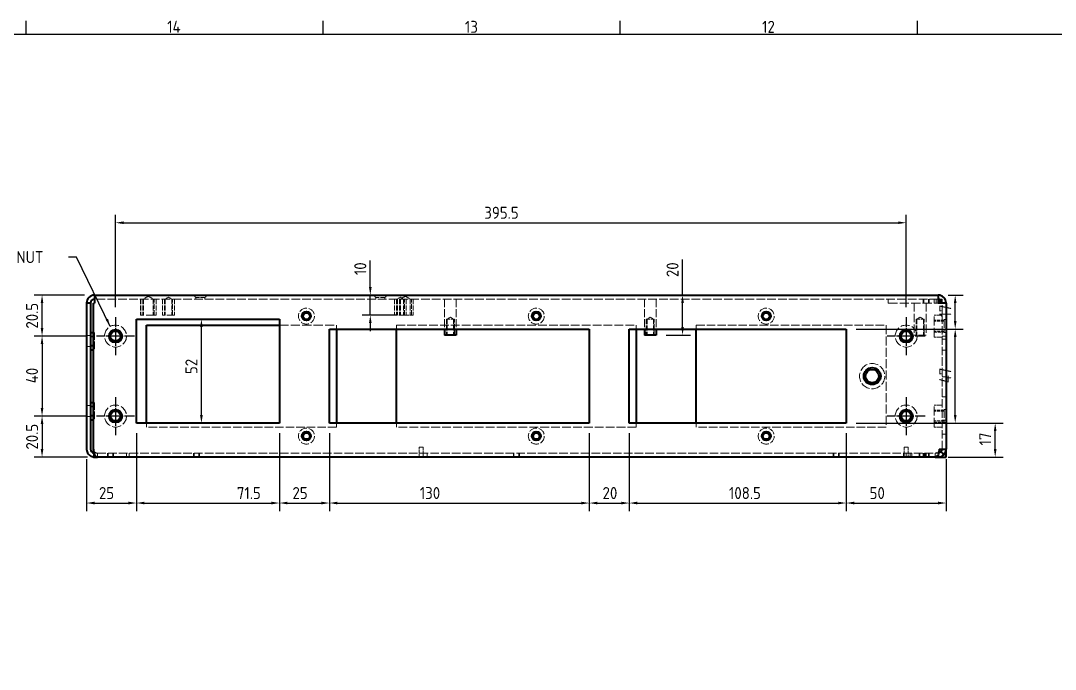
# Model space of a CAD drawing. Header units: millimetres. Extents: x 0 to 2378, y 0 to 1682.
# Drawn here: x 295 to 812, y 1324 to 1649 of the extents above; entities that cross this region are included whole.
import ezdxf

# ---------------------------------------------------------------- set-up
doc = ezdxf.new("R2010")
doc.units = ezdxf.units.MM
doc.header["$LTSCALE"] = 2
doc.linetypes.add('CHAIN', pattern=[0.3543, 0.2362, -0.0295, 0.0591, -0.0295])
doc.linetypes.add('DASHED', pattern=[0.2067, 0.1654, -0.0413])
doc.layers.get('0').update_dxf_attribs({"color": 3, "lineweight": 25})
for name, color, linetype, lineweight in [('가려진 것(ISO)', 2, 'DASHED', 18), ('가시적인 것(ISO)', 3, 'Continuous', 40), ('가시적인 좁은 것(ISO)', 3, 'Continuous', 35), ('경계(ISO)', 7, 'Continuous', 25), ('기호(ISO)', 5, 'Continuous', 25), ('중심 표식(ISO)', 1, 'Continuous', 25), ('치수(ISO)', 2, 'Continuous', 25)]:
    doc.layers.add(name, color=color, linetype=linetype, lineweight=lineweight)
doc.styles.add('문자 텍스트_M2B', font='isocp.shx')
doc.styles.add('치수 텍스트_PSTEK_POSCO', font='isocp.shx')
doc.dimstyles.new('치수_PSTEK_POSCO', dxfattribs={"dimscale": 2, "dimtxt": 3, "dimasz": 2, "dimexe": 2, "dimexo": 2.5, "dimgap": 1, "dimtad": 1, "dimrnd": 1e-08, "dimdsep": 46, "dimtxsty": '치수 텍스트_PSTEK_POSCO', "dimcen": 0.09, "dimdle": 10, "dimclrd": 7, "dimclre": 7, "dimclrt": 2, "dimadec": 1, "dimazin": 2, "dimtfac": 1, "dimtmove": 0, "dimatfit": 3, "dimfxl": 0, "dimtolj": 1, "dimlwd": -1, "dimlwe": -1, "dimarcsym": 0})
doc.dimstyles.new('치수_PSTEK_POSCO$7', dxfattribs={"dimscale": 2, "dimtxt": 3, "dimasz": 2, "dimexe": 2, "dimexo": 2.5, "dimgap": 1, "dimtad": 1, "dimrnd": 1e-08, "dimdsep": 46, "dimtxsty": '치수 텍스트_PSTEK_POSCO', "dimcen": 0.09, "dimdle": 10, "dimclrd": 7, "dimclre": 7, "dimclrt": 2, "dimadec": 1, "dimazin": 2, "dimtfac": 1, "dimtmove": 0, "dimatfit": 3, "dimfxl": 0, "dimtolj": 1, "dimlwd": -1, "dimlwe": -1, "dimarcsym": 0})

# ---------------------------------------------------------------- blocks, each defined once
blk = doc.blocks.new('경계 Default Border')
at = {"layer": '경계(ISO)'}
for p, q in [((148.63, 821), (148.63, 824.4)), ((222.94, 821), (222.94, 824.4)), ((297.25, 821), (297.25, 824.4)), ((371.56, 821), (371.56, 824.4))]:
    blk.add_line(p, q, dxfattribs=at)
at = {"layer": '경계(ISO)', "flags": 128}
blk.add_lwpolyline([(20, 20), (20, 821), (1169, 821), (1169, 20), (20, 20)], dxfattribs=at)
at = {"layer": '경계(ISO)', "color": 2, "char_height": 3, "attachment_point": 7, "style": '문자 텍스트_M2B'}
for s, insert in [('14', (183.93, 821.4)), ('13', (258.41, 821.37)), ('12', (332.72, 821.37))]:
    blk.add_mtext(s, dxfattribs=dict(at, insert=insert))
blk = doc.blocks.new('*D58')
at = {"layer": 'Defpoints', "color": 0, "transparency": 16777216}
for p in [(737.51, 1547.76), (342.01, 1500.55), (737.51, 1500.55)]:
    blk.add_point(p, dxfattribs=at)
at = {"layer": '치수(ISO)', "color": 7, "transparency": 16777216}
for p, q in [((342.01, 1505.55), (342.01, 1551.76)), ((346.01, 1547.76), (733.51, 1547.76)), ((737.51, 1505.55), (737.51, 1551.76))]:
    blk.add_line(p, q, dxfattribs=at)
for points in [[(346.01, 1548.43), (346.01, 1547.1), (342.01, 1547.76)], [(733.51, 1548.43), (733.51, 1547.1), (737.51, 1547.76)]]:
    blk.add_solid(points, dxfattribs=at)
at = {"layer": '치수(ISO)', "color": 2, "transparency": 16777216, "insert": (526.48, 1552.76), "char_height": 6, "attachment_point": 4, "style": '치수 텍스트_PSTEK_POSCO'}
blk.add_mtext('\\A1;395.5', dxfattribs=at)
blk = doc.blocks.new('*D59')
at = {"layer": 'Defpoints', "color": 0, "transparency": 16777216}
for p in [(332.51, 1491.05), (305.27, 1451.05), (332.51, 1451.05)]:
    blk.add_point(p, dxfattribs=at)
at = {"layer": '치수(ISO)', "color": 7, "transparency": 16777216}
for p, q in [((327.51, 1491.05), (301.27, 1491.05)), ((305.27, 1487.05), (305.27, 1455.05)), ((327.51, 1451.05), (301.27, 1451.05))]:
    blk.add_line(p, q, dxfattribs=at)
for points in [[(304.6, 1487.05), (305.93, 1487.05), (305.27, 1491.05)], [(304.6, 1455.05), (305.93, 1455.05), (305.27, 1451.05)]]:
    blk.add_solid(points, dxfattribs=at)
at = {"layer": '치수(ISO)', "color": 2, "transparency": 16777216, "insert": (300.27, 1467.45), "char_height": 6, "attachment_point": 4, "rotation": 90, "style": '치수 텍스트_PSTEK_POSCO'}
blk.add_mtext('\\A1;40', dxfattribs=at)
blk = doc.blocks.new('*D60')
at = {"layer": 'Defpoints', "color": 0, "transparency": 16777216}
for p in [(305.27, 1511.55), (331.51, 1511.55), (332.51, 1491.05)]:
    blk.add_point(p, dxfattribs=at)
at = {"layer": '치수(ISO)', "color": 7, "transparency": 16777216}
for p, q in [((326.51, 1511.55), (301.27, 1511.55)), ((305.27, 1495.05), (305.27, 1507.55)), ((327.51, 1491.05), (301.27, 1491.05))]:
    blk.add_line(p, q, dxfattribs=at)
for points in [[(304.6, 1507.55), (305.93, 1507.55), (305.27, 1511.55)], [(304.6, 1495.05), (305.93, 1495.05), (305.27, 1491.05)]]:
    blk.add_solid(points, dxfattribs=at)
at = {"layer": '치수(ISO)', "color": 2, "transparency": 16777216, "insert": (300.27, 1494.8), "char_height": 6, "attachment_point": 4, "rotation": 90, "style": '치수 텍스트_PSTEK_POSCO'}
blk.add_mtext('\\A1;20.5', dxfattribs=at)
blk = doc.blocks.new('*D61')
at = {"layer": 'Defpoints', "color": 0, "transparency": 16777216}
for p in [(332.51, 1451.05), (305.27, 1430.55), (332.93, 1430.55)]:
    blk.add_point(p, dxfattribs=at)
at = {"layer": '치수(ISO)', "color": 7, "transparency": 16777216}
for p, q in [((327.51, 1451.05), (301.27, 1451.05)), ((305.27, 1447.05), (305.27, 1434.55)), ((327.93, 1430.55), (301.27, 1430.55))]:
    blk.add_line(p, q, dxfattribs=at)
for points in [[(304.6, 1447.05), (305.93, 1447.05), (305.27, 1451.05)], [(304.6, 1434.55), (305.93, 1434.55), (305.27, 1430.55)]]:
    blk.add_solid(points, dxfattribs=at)
at = {"layer": '치수(ISO)', "color": 2, "transparency": 16777216, "insert": (300.27, 1434.3), "char_height": 6, "attachment_point": 4, "rotation": 90, "style": '치수 텍스트_PSTEK_POSCO'}
blk.add_mtext('\\A1;20.5', dxfattribs=at)
blk = doc.blocks.new('*D103')
at = {"layer": 'Defpoints', "color": 0, "transparency": 16777216}
for p in [(352.51, 1499.55), (384.98, 1499.55), (352.51, 1447.55)]:
    blk.add_point(p, dxfattribs=at)
at = {"layer": '치수(ISO)', "color": 7, "transparency": 16777216}
blk.add_line((384.98, 1451.55), (384.98, 1495.55), dxfattribs=at)
for points in [[(384.31, 1495.55), (385.65, 1495.55), (384.98, 1499.55)], [(384.31, 1451.55), (385.65, 1451.55), (384.98, 1447.55)]]:
    blk.add_solid(points, dxfattribs=at)
at = {"layer": '치수(ISO)', "color": 2, "transparency": 16777216, "insert": (379.98, 1472.07), "char_height": 6, "attachment_point": 4, "rotation": 90, "style": '치수 텍스트_PSTEK_POSCO'}
blk.add_mtext('\\A1;52', dxfattribs=at)
blk = doc.blocks.new('*D104')
at = {"layer": 'Defpoints', "color": 0, "transparency": 16777216}
for p in [(639.53, 1511.55), (612.46, 1491.55), (625.65, 1491.55)]:
    blk.add_point(p, dxfattribs=at)
at = {"layer": '치수(ISO)', "color": 7, "transparency": 16777216}
for p, q in [((625.65, 1511.55), (625.65, 1529.32)), ((625.65, 1495.55), (625.65, 1507.55)), ((617.46, 1491.55), (629.65, 1491.55))]:
    blk.add_line(p, q, dxfattribs=at)
for points in [[(624.99, 1507.55), (626.32, 1507.55), (625.65, 1511.55)], [(624.99, 1495.55), (626.32, 1495.55), (625.65, 1491.55)]]:
    blk.add_solid(points, dxfattribs=at)
at = {"layer": '치수(ISO)', "color": 2, "transparency": 16777216, "insert": (620.65, 1520.57), "char_height": 6, "attachment_point": 4, "rotation": 90, "style": '치수 텍스트_PSTEK_POSCO'}
blk.add_mtext('\\A1;20', dxfattribs=at)
blk = doc.blocks.new('*D105')
at = {"layer": 'Defpoints', "color": 0, "transparency": 16777216}
for p in [(469.46, 1511.55), (498.09, 1511.55), (487.46, 1501.55)]:
    blk.add_point(p, dxfattribs=at)
at = {"layer": '치수(ISO)', "color": 7, "transparency": 16777216}
for p, q in [((469.46, 1515.55), (469.46, 1528.95)), ((469.46, 1501.55), (469.46, 1511.55)), ((482.46, 1501.55), (465.46, 1501.55)), ((469.46, 1497.55), (469.46, 1493.55))]:
    blk.add_line(p, q, dxfattribs=at)
for points in [[(468.8, 1515.55), (470.13, 1515.55), (469.46, 1511.55)], [(468.8, 1497.55), (470.13, 1497.55), (469.46, 1501.55)]]:
    blk.add_solid(points, dxfattribs=at)
at = {"layer": '치수(ISO)', "color": 2, "transparency": 16777216, "insert": (464.46, 1521.55), "char_height": 6, "attachment_point": 4, "rotation": 90, "style": '치수 텍스트_PSTEK_POSCO'}
blk.add_mtext('\\A1;10', dxfattribs=at)
blk = doc.blocks.new('*D125')
at = {"layer": 'Defpoints', "color": 0, "transparency": 16777216}
for p in [(352.51, 1447.55), (327.51, 1434.55), (352.51, 1407.55)]:
    blk.add_point(p, dxfattribs=at)
at = {"layer": '치수(ISO)', "color": 7, "transparency": 16777216}
for p, q in [((352.51, 1442.55), (352.51, 1403.55)), ((327.51, 1429.55), (327.51, 1403.55)), ((331.51, 1407.55), (348.51, 1407.55))]:
    blk.add_line(p, q, dxfattribs=at)
for points in [[(331.51, 1408.22), (331.51, 1406.88), (327.51, 1407.55)], [(348.51, 1408.22), (348.51, 1406.88), (352.51, 1407.55)]]:
    blk.add_solid(points, dxfattribs=at)
at = {"layer": '치수(ISO)', "color": 2, "transparency": 16777216, "insert": (333.74, 1412.55), "char_height": 6, "attachment_point": 4, "style": '치수 텍스트_PSTEK_POSCO'}
blk.add_mtext('\\A1;25', dxfattribs=at)
blk = doc.blocks.new('*D126')
at = {"layer": 'Defpoints', "color": 0, "transparency": 16777216}
for p in [(352.51, 1447.55), (424.01, 1447.55), (424.01, 1407.55)]:
    blk.add_point(p, dxfattribs=at)
at = {"layer": '치수(ISO)', "color": 7, "transparency": 16777216}
for p, q in [((352.51, 1442.55), (352.51, 1403.55)), ((424.01, 1442.55), (424.01, 1403.55)), ((356.51, 1407.55), (420.01, 1407.55))]:
    blk.add_line(p, q, dxfattribs=at)
for points in [[(356.51, 1408.22), (356.51, 1406.88), (352.51, 1407.55)], [(420.01, 1408.22), (420.01, 1406.88), (424.01, 1407.55)]]:
    blk.add_solid(points, dxfattribs=at)
at = {"layer": '치수(ISO)', "color": 2, "transparency": 16777216, "insert": (402.71, 1412.55), "char_height": 6, "attachment_point": 4, "style": '치수 텍스트_PSTEK_POSCO'}
blk.add_mtext('\\A1;71.5', dxfattribs=at)
blk = doc.blocks.new('*D127')
at = {"layer": 'Defpoints', "color": 0, "transparency": 16777216}
for p in [(424.01, 1447.55), (449.01, 1447.55), (449.01, 1407.55)]:
    blk.add_point(p, dxfattribs=at)
at = {"layer": '치수(ISO)', "color": 7, "transparency": 16777216}
for p, q in [((424.01, 1442.55), (424.01, 1403.55)), ((449.01, 1442.55), (449.01, 1403.55)), ((428.01, 1407.55), (445.01, 1407.55))]:
    blk.add_line(p, q, dxfattribs=at)
for points in [[(428.01, 1408.22), (428.01, 1406.88), (424.01, 1407.55)], [(445.01, 1408.22), (445.01, 1406.88), (449.01, 1407.55)]]:
    blk.add_solid(points, dxfattribs=at)
at = {"layer": '치수(ISO)', "color": 2, "transparency": 16777216, "insert": (430.53, 1412.55), "char_height": 6, "attachment_point": 4, "style": '치수 텍스트_PSTEK_POSCO'}
blk.add_mtext('\\A1;25', dxfattribs=at)
blk = doc.blocks.new('*D128')
at = {"layer": 'Defpoints', "color": 0, "transparency": 16777216}
for p in [(449.01, 1447.55), (579.01, 1447.55), (579.01, 1407.55)]:
    blk.add_point(p, dxfattribs=at)
at = {"layer": '치수(ISO)', "color": 7, "transparency": 16777216}
for p, q in [((449.01, 1442.55), (449.01, 1403.55)), ((579.01, 1442.55), (579.01, 1403.55)), ((453.01, 1407.55), (575.01, 1407.55))]:
    blk.add_line(p, q, dxfattribs=at)
for points in [[(453.01, 1408.22), (453.01, 1406.88), (449.01, 1407.55)], [(575.01, 1408.22), (575.01, 1406.88), (579.01, 1407.55)]]:
    blk.add_solid(points, dxfattribs=at)
at = {"layer": '치수(ISO)', "color": 2, "transparency": 16777216, "insert": (494.23, 1412.55), "char_height": 6, "attachment_point": 4, "style": '치수 텍스트_PSTEK_POSCO'}
blk.add_mtext('\\A1;130', dxfattribs=at)
blk = doc.blocks.new('*D129')
at = {"layer": 'Defpoints', "color": 0, "transparency": 16777216}
for p in [(579.01, 1447.55), (599.01, 1447.55), (599.01, 1407.55)]:
    blk.add_point(p, dxfattribs=at)
at = {"layer": '치수(ISO)', "color": 7, "transparency": 16777216}
for p, q in [((579.01, 1442.55), (579.01, 1403.55)), ((599.01, 1442.55), (599.01, 1403.55)), ((583.01, 1407.55), (595.01, 1407.55))]:
    blk.add_line(p, q, dxfattribs=at)
for points in [[(583.01, 1408.22), (583.01, 1406.88), (579.01, 1407.55)], [(595.01, 1408.22), (595.01, 1406.88), (599.01, 1407.55)]]:
    blk.add_solid(points, dxfattribs=at)
at = {"layer": '치수(ISO)', "color": 2, "transparency": 16777216, "insert": (585.65, 1412.55), "char_height": 6, "attachment_point": 4, "style": '치수 텍스트_PSTEK_POSCO'}
blk.add_mtext('\\A1;20', dxfattribs=at)
blk = doc.blocks.new('*D130')
at = {"layer": 'Defpoints', "color": 0, "transparency": 16777216}
for p in [(599.01, 1447.55), (707.51, 1447.55), (707.51, 1407.55)]:
    blk.add_point(p, dxfattribs=at)
at = {"layer": '치수(ISO)', "color": 7, "transparency": 16777216}
for p, q in [((599.01, 1442.55), (599.01, 1403.55)), ((707.51, 1442.55), (707.51, 1403.55)), ((603.01, 1407.55), (703.51, 1407.55))]:
    blk.add_line(p, q, dxfattribs=at)
for points in [[(603.01, 1408.22), (603.01, 1406.88), (599.01, 1407.55)], [(703.51, 1408.22), (703.51, 1406.88), (707.51, 1407.55)]]:
    blk.add_solid(points, dxfattribs=at)
at = {"layer": '치수(ISO)', "color": 2, "transparency": 16777216, "insert": (648.86, 1412.55), "char_height": 6, "attachment_point": 4, "style": '치수 텍스트_PSTEK_POSCO'}
blk.add_mtext('\\A1;108.5', dxfattribs=at)
blk = doc.blocks.new('*D131')
at = {"layer": 'Defpoints', "color": 0, "transparency": 16777216}
for p in [(707.51, 1447.55), (757.51, 1434.55), (757.51, 1407.55)]:
    blk.add_point(p, dxfattribs=at)
at = {"layer": '치수(ISO)', "color": 7, "transparency": 16777216}
for p, q in [((707.51, 1442.55), (707.51, 1403.55)), ((757.51, 1429.55), (757.51, 1403.55)), ((711.51, 1407.55), (753.51, 1407.55))]:
    blk.add_line(p, q, dxfattribs=at)
for points in [[(711.51, 1408.22), (711.51, 1406.88), (707.51, 1407.55)], [(753.51, 1408.22), (753.51, 1406.88), (757.51, 1407.55)]]:
    blk.add_solid(points, dxfattribs=at)
at = {"layer": '치수(ISO)', "color": 2, "transparency": 16777216, "insert": (719.23, 1412.55), "char_height": 6, "attachment_point": 4, "style": '치수 텍스트_PSTEK_POSCO'}
blk.add_mtext('\\A1;50', dxfattribs=at)
blk = doc.blocks.new('*D132')
at = {"layer": 'Defpoints', "color": 0, "transparency": 16777216}
for p in [(707.51, 1447.55), (782.04, 1447.55), (753.51, 1430.55)]:
    blk.add_point(p, dxfattribs=at)
at = {"layer": '치수(ISO)', "color": 7, "transparency": 16777216}
for p, q in [((712.51, 1447.55), (786.04, 1447.55)), ((782.04, 1434.55), (782.04, 1443.55)), ((758.51, 1430.55), (786.04, 1430.55))]:
    blk.add_line(p, q, dxfattribs=at)
for points in [[(781.38, 1443.55), (782.71, 1443.55), (782.04, 1447.55)], [(781.38, 1434.55), (782.71, 1434.55), (782.04, 1430.55)]]:
    blk.add_solid(points, dxfattribs=at)
at = {"layer": '치수(ISO)', "color": 2, "transparency": 16777216, "insert": (777.04, 1436.33), "char_height": 6, "attachment_point": 4, "rotation": 90, "style": '치수 텍스트_PSTEK_POSCO'}
blk.add_mtext('\\A1;17', dxfattribs=at)
blk = doc.blocks.new('*D133')
at = {"layer": 'Defpoints', "color": 0, "transparency": 16777216}
for p in [(707.51, 1494.55), (762.04, 1494.55), (707.51, 1447.55)]:
    blk.add_point(p, dxfattribs=at)
at = {"layer": '치수(ISO)', "color": 7, "transparency": 16777216}
for p, q in [((712.51, 1494.55), (766.04, 1494.55)), ((762.04, 1451.55), (762.04, 1490.55)), ((712.51, 1447.55), (766.04, 1447.55))]:
    blk.add_line(p, q, dxfattribs=at)
for points in [[(761.38, 1490.55), (762.71, 1490.55), (762.04, 1494.55)], [(761.38, 1451.55), (762.71, 1451.55), (762.04, 1447.55)]]:
    blk.add_solid(points, dxfattribs=at)
at = {"layer": '치수(ISO)', "color": 2, "transparency": 16777216, "insert": (757.04, 1467.47), "char_height": 6, "attachment_point": 4, "rotation": 90, "style": '치수 텍스트_PSTEK_POSCO'}
blk.add_mtext('\\A1;47', dxfattribs=at)
blk = doc.blocks.new('*D134')
at = {"layer": 'Defpoints', "color": 0, "transparency": 16777216}
for p in [(753.51, 1511.55), (762.04, 1511.55), (707.51, 1494.55)]:
    blk.add_point(p, dxfattribs=at)
at = {"layer": '치수(ISO)', "color": 7, "transparency": 16777216}
for p, q in [((758.51, 1511.55), (766.04, 1511.55)), ((762.04, 1498.55), (762.04, 1507.55)), ((712.51, 1494.55), (766.04, 1494.55))]:
    blk.add_line(p, q, dxfattribs=at)
for points in [[(761.38, 1507.55), (762.71, 1507.55), (762.04, 1511.55)], [(761.38, 1498.55), (762.71, 1498.55), (762.04, 1494.55)]]:
    blk.add_solid(points, dxfattribs=at)
at = {"layer": '치수(ISO)', "color": 2, "transparency": 16777216, "insert": (757.04, 1500.37), "char_height": 6, "attachment_point": 4, "rotation": 90, "style": '치수 텍스트_PSTEK_POSCO'}
blk.add_mtext('\\A1;17', dxfattribs=at)

msp = doc.modelspace()

# ---------------------------------------------------------------- linework, layer by layer
at = {"layer": '가려진 것(ISO)', "ltscale": 1.68343}
for p, q in [((382.2611, 1510.2992), (381.0111, 1511.5492)), ((386.7611, 1510.2992), (388.0111, 1511.5492)), ((472.2611, 1510.2992), (471.0111, 1511.5492)), ((476.7611, 1510.2992), (478.0111, 1511.5492))]:
    msp.add_line(p, q, dxfattribs=at)
at = {"layer": '가려진 것(ISO)', "ltscale": 1.904597}
for p, q in [((737.5111, 1509.5492), (737.5111, 1511.5492)), ((728.5111, 1509.5492), (728.5111, 1507.5492)), ((746.0111, 1509.5492), (746.0111, 1507.5492)), ((746.2816, 1507.5492), (746.2816, 1509.5492)), ((748.7406, 1507.5492), (748.7406, 1509.5492)), ((749.0111, 1507.5492), (749.0111, 1509.5492)), ((751.5111, 1507.5492), (751.5111, 1509.5492)), ((753.5111, 1507.5492), (751.5111, 1507.5492)), ((752.5111, 1507.5492), (752.5111, 1509.5492)), ((755.5111, 1509.5492), (755.5111, 1507.5492)), ((452.5111, 1496.5492), (452.5111, 1494.5492)), ((482.5111, 1494.5492), (482.5111, 1496.5492)), ((602.5111, 1496.5492), (602.5111, 1494.5492)), ((632.5111, 1494.5492), (632.5111, 1496.5492)), ((329.5111, 1491.2992), (327.5111, 1491.2992)), ((331.5111, 1491.0492), (329.5111, 1491.0492)), ((329.5111, 1490.6162), (331.5111, 1490.6162)), ((755.5111, 1491.0492), (757.5111, 1491.0492)), ((329.5111, 1485.7992), (327.5111, 1485.7992)), ((329.5111, 1486.4822), (331.5111, 1486.4822)), ((329.5111, 1486.0492), (331.5111, 1486.0492)), ((757.5111, 1489.5492), (755.5111, 1489.5492)), ((755.5111, 1484.0492), (757.5111, 1484.0492)), ((755.5111, 1470.6992), (757.5111, 1470.6992)), ((755.5111, 1460.6992), (757.5111, 1460.6992)), ((329.5111, 1456.2992), (327.5111, 1456.2992)), ((331.5111, 1456.0492), (329.5111, 1456.0492)), ((329.5111, 1455.6162), (331.5111, 1455.6162)), ((329.5111, 1450.7992), (327.5111, 1450.7992)), ((329.5111, 1451.4822), (331.5111, 1451.4822)), ((329.5111, 1451.0492), (331.5111, 1451.0492)), ((357.5111, 1445.5492), (357.5111, 1447.5492)), ((452.5111, 1447.5492), (452.5111, 1445.5492)), ((482.5111, 1445.5492), (482.5111, 1447.5492)), ((602.5111, 1447.5492), (602.5111, 1445.5492)), ((632.5111, 1445.5492), (632.5111, 1447.5492)), ((755.5111, 1449.0492), (757.5111, 1449.0492)), ((755.5111, 1442.0492), (757.5111, 1442.0492)), ((493.9253, 1435.5492), (495.9253, 1435.5492)), ((736.5111, 1435.5492), (738.5111, 1435.5492)), ((331.5111, 1432.5492), (332.9253, 1432.5492)), ((332.9253, 1432.5492), (332.9253, 1430.5492)), ((338.0111, 1432.5492), (338.0111, 1430.5492)), ((338.2816, 1432.5492), (338.2816, 1430.5492)), ((340.7406, 1432.5492), (340.7406, 1430.5492)), ((341.0111, 1430.5492), (341.0111, 1432.5492)), ((347.5111, 1432.5492), (347.5111, 1430.5492)), ((348.9253, 1432.5492), (348.9253, 1430.5492)), ((381.0111, 1432.5492), (381.0111, 1430.5492)), ((381.2816, 1432.5492), (381.2816, 1430.5492)), ((383.7406, 1432.5492), (383.7406, 1430.5492)), ((384.0111, 1430.5492), (384.0111, 1432.5492)), ((495.9253, 1432.5492), (495.9253, 1430.5492)), ((497.9253, 1430.5492), (497.9253, 1432.5492)), ((541.0111, 1432.5492), (541.0111, 1430.5492)), ((541.2816, 1432.5492), (541.2816, 1430.5492)), ((543.7406, 1432.5492), (543.7406, 1430.5492)), ((544.0111, 1430.5492), (544.0111, 1432.5492)), ((701.0111, 1432.5492), (701.0111, 1430.5492)), ((701.2816, 1432.5492), (701.2816, 1430.5492)), ((703.7406, 1432.5492), (703.7406, 1430.5492)), ((704.0111, 1430.5492), (704.0111, 1432.5492)), ((736.0968, 1430.5492), (736.0968, 1432.5492)), ((736.5111, 1432.5492), (736.5111, 1430.5492)), ((737.5111, 1432.5492), (737.5111, 1430.5492)), ((739.5111, 1432.5492), (739.5111, 1430.5492)), ((740.2611, 1432.5492), (740.2611, 1430.5492)), ((744.0111, 1432.5492), (744.0111, 1430.5492)), ((744.2816, 1432.5492), (744.2816, 1430.5492)), ((746.0111, 1432.5492), (746.0111, 1430.5492)), ((746.2816, 1432.5492), (746.2816, 1430.5492)), ((746.7406, 1432.5492), (746.7406, 1430.5492)), ((747.0111, 1430.5492), (747.0111, 1432.5492)), ((747.5111, 1430.5492), (747.5111, 1432.5492)), ((748.7406, 1432.5492), (748.7406, 1430.5492)), ((748.7611, 1432.5492), (748.7611, 1430.5492)), ((749.0111, 1430.5492), (749.0111, 1432.5492)), ((753.5111, 1432.5492), (752.0968, 1432.5492)), ((752.0968, 1432.5492), (752.0968, 1430.5492))]:
    msp.add_line(p, q, dxfattribs=at)
at = {"layer": '가려진 것(ISO)', "ltscale": 13.087219}
msp.add_line((753.5111, 1509.5492), (331.5111, 1509.5492), dxfattribs=at)
at = {"layer": '가려진 것(ISO)', "ltscale": 7.618686}
for p, q in [((354.4611, 1509.5492), (354.4611, 1501.5492)), ((355.4111, 1509.5492), (355.4111, 1501.5492)), ((355.9526, 1509.5492), (355.9526, 1501.5492)), ((360.8696, 1509.5492), (360.8696, 1501.5492)), ((361.4111, 1501.5492), (361.4111, 1509.5492)), ((362.3611, 1509.5492), (362.3611, 1501.5492)), ((365.5611, 1509.5492), (365.5611, 1501.5492)), ((366.5111, 1509.5492), (366.5111, 1501.5492)), ((366.8901, 1509.5492), (366.8901, 1501.5492)), ((370.1321, 1509.5492), (370.1321, 1501.5492)), ((370.5111, 1501.5492), (370.5111, 1509.5492)), ((371.4611, 1509.5492), (371.4611, 1501.5492)), ((481.5611, 1509.5492), (481.5611, 1501.5492)), ((482.5111, 1509.5492), (482.5111, 1501.5492)), ((482.8901, 1509.5492), (482.8901, 1501.5492)), ((483.0611, 1509.5492), (483.0611, 1501.5492)), ((484.0111, 1509.5492), (484.0111, 1501.5492)), ((484.5526, 1509.5492), (484.5526, 1501.5492)), ((486.1321, 1509.5492), (486.1321, 1501.5492)), ((486.5111, 1501.5492), (486.5111, 1509.5492)), ((487.4611, 1509.5492), (487.4611, 1501.5492)), ((489.4696, 1509.5492), (489.4696, 1501.5492)), ((490.0111, 1501.5492), (490.0111, 1509.5492)), ((490.9611, 1509.5492), (490.9611, 1501.5492)), ((507.5111, 1499.5492), (507.5111, 1491.5492)), ((507.8901, 1499.5492), (507.8901, 1491.5492)), ((511.1321, 1499.5492), (511.1321, 1491.5492)), ((511.5111, 1491.5492), (511.5111, 1499.5492)), ((607.5111, 1499.5492), (607.5111, 1491.5492)), ((607.8901, 1499.5492), (607.8901, 1491.5492)), ((611.1321, 1499.5492), (611.1321, 1491.5492)), ((611.5111, 1491.5492), (611.5111, 1499.5492)), ((742.5111, 1499.5492), (742.5111, 1491.5492)), ((742.8901, 1499.5492), (742.8901, 1491.5492)), ((746.1321, 1499.5492), (746.1321, 1491.5492)), ((746.5111, 1491.5492), (746.5111, 1499.5492))]:
    msp.add_line(p, q, dxfattribs=at)
at = {"layer": '가려진 것(ISO)', "ltscale": 2.731395}
for p, q in [((358.4111, 1511.0264), (355.9526, 1509.5492)), ((358.4111, 1511.0264), (360.8696, 1509.5492)), ((487.0111, 1511.0264), (484.5526, 1509.5492)), ((487.0111, 1511.0264), (489.4696, 1509.5492))]:
    msp.add_line(p, q, dxfattribs=at)
at = {"layer": '가려진 것(ISO)', "ltscale": 1.800898}
for p, q in [((368.5111, 1510.5232), (366.8901, 1509.5492)), ((368.5111, 1510.5232), (370.1321, 1509.5492)), ((484.5111, 1510.5232), (482.8901, 1509.5492)), ((484.5111, 1510.5232), (486.1321, 1509.5492)), ((509.5111, 1500.5232), (507.8901, 1499.5492)), ((509.5111, 1500.5232), (511.1321, 1499.5492)), ((609.5111, 1500.5232), (607.8901, 1499.5492)), ((609.5111, 1500.5232), (611.1321, 1499.5492)), ((744.5111, 1500.5232), (742.8901, 1499.5492)), ((744.5111, 1500.5232), (746.1321, 1499.5492))]:
    msp.add_line(p, q, dxfattribs=at)
at = {"layer": '가려진 것(ISO)', "ltscale": 6.731654}
for p, q in [((386.7611, 1510.2992), (382.2611, 1510.2992)), ((476.7611, 1510.2992), (472.2611, 1510.2992))]:
    msp.add_line(p, q, dxfattribs=at)
at = {"layer": '가려진 것(ISO)', "ltscale": 0.714161}
for p, q in [((382.2611, 1510.2992), (382.2611, 1509.5492)), ((386.7611, 1510.2992), (386.7611, 1509.5492)), ((472.2611, 1510.2992), (472.2611, 1509.5492)), ((476.7611, 1510.2992), (476.7611, 1509.5492))]:
    msp.add_line(p, q, dxfattribs=at)
at = {"layer": '가려진 것(ISO)', "ltscale": 12.094824}
for p, q in [((506.5611, 1509.5492), (506.5611, 1494.5492)), ((512.4611, 1509.5492), (512.4611, 1494.5492)), ((606.5611, 1509.5492), (606.5611, 1494.5492)), ((612.4611, 1509.5492), (612.4611, 1494.5492))]:
    msp.add_line(p, q, dxfattribs=at)
at = {"layer": '가려진 것(ISO)', "ltscale": 13.909047}
msp.add_line((728.5111, 1507.5492), (751.5111, 1507.5492), dxfattribs=at)
at = {"layer": '가려진 것(ISO)', "ltscale": 12.901145}
for p, q in [((741.5611, 1507.5492), (741.5611, 1491.5492)), ((747.4611, 1507.5492), (747.4611, 1491.5492))]:
    msp.add_line(p, q, dxfattribs=at)
at = {"layer": '가려진 것(ISO)', "ltscale": 0.952248}
for p, q in [((753.5111, 1509.5492), (754.5111, 1509.5492)), ((754.5111, 1509.5492), (755.5111, 1509.5492)), ((756.5111, 1499.2992), (757.5111, 1499.2992)), ((756.5111, 1492.7992), (757.5111, 1492.7992)), ((756.5111, 1454.2992), (757.5111, 1454.2992)), ((756.5111, 1447.7992), (757.5111, 1447.7992)), ((495.9253, 1435.5492), (495.9253, 1434.5492)), ((736.5111, 1434.5492), (736.5111, 1435.5492))]:
    msp.add_line(p, q, dxfattribs=at)
at = {"layer": '가려진 것(ISO)', "ltscale": 0.255081}
msp.add_line((754.5111, 1509.2813), (754.5111, 1509.5492), dxfattribs=at)
at = {"layer": '가려진 것(ISO)', "ltscale": 12.613173}
msp.add_line((755.5111, 1434.5492), (755.5111, 1507.5492), dxfattribs=at)
at = {"layer": '가려진 것(ISO)', "ltscale": 15.008819}
msp.add_line((362.3611, 1501.5492), (354.4611, 1501.5492), dxfattribs=at)
at = {"layer": '가려진 것(ISO)', "ltscale": 11.209118}
for p, q in [((371.4611, 1501.5492), (365.5611, 1501.5492)), ((487.4611, 1501.5492), (481.5611, 1501.5492)), ((747.4611, 1491.5492), (741.5611, 1491.5492))]:
    msp.add_line(p, q, dxfattribs=at)
at = {"layer": '가려진 것(ISO)', "ltscale": 5.479394}
msp.add_line((490.9611, 1501.5492), (487.4611, 1501.5492), dxfattribs=at)
at = {"layer": '가려진 것(ISO)', "ltscale": 13.932237}
for p, q in [((751.5111, 1490.5492), (751.5111, 1501.5492)), ((751.5111, 1445.5492), (751.5111, 1456.5492))]:
    msp.add_line(p, q, dxfattribs=at)
at = {"layer": '가려진 것(ISO)', "ltscale": 3.809293}
for p, q in [((755.5111, 1501.5492), (751.5111, 1501.5492)), ((755.5111, 1490.5492), (751.5111, 1490.5492)), ((755.5111, 1456.5492), (751.5111, 1456.5492)), ((755.5111, 1445.5492), (751.5111, 1445.5492))]:
    msp.add_line(p, q, dxfattribs=at)
at = {"layer": '가려진 것(ISO)', "ltscale": 13.788098}
msp.add_line((424.0111, 1496.5492), (452.5111, 1496.5492), dxfattribs=at)
at = {"layer": '가려진 것(ISO)', "ltscale": 13.194353}
for p, q in [((482.5111, 1496.5492), (602.5111, 1496.5492)), ((602.5111, 1445.5492), (482.5111, 1445.5492))]:
    msp.add_line(p, q, dxfattribs=at)
at = {"layer": '가려진 것(ISO)', "ltscale": 5.983681}
for p, q in [((507.5111, 1499.5492), (511.5111, 1499.5492)), ((607.5111, 1499.5492), (611.5111, 1499.5492)), ((742.5111, 1499.5492), (746.5111, 1499.5492))]:
    msp.add_line(p, q, dxfattribs=at)
at = {"layer": '가려진 것(ISO)', "ltscale": 12.766758}
for p, q in [((632.5111, 1496.5492), (727.5111, 1496.5492)), ((452.5111, 1445.5492), (357.5111, 1445.5492)), ((727.5111, 1445.5492), (632.5111, 1445.5492))]:
    msp.add_line(p, q, dxfattribs=at)
at = {"layer": '가려진 것(ISO)', "ltscale": 13.707466}
msp.add_line((727.5111, 1496.5492), (727.5111, 1445.5492), dxfattribs=at)
at = {"layer": '가려진 것(ISO)', "ltscale": 4.761642}
for p, q in [((756.5111, 1499.0492), (751.5111, 1499.0492)), ((756.5111, 1498.5077), (751.5111, 1498.5077)), ((756.5111, 1493.5907), (751.5111, 1493.5907)), ((751.5111, 1493.0492), (756.5111, 1493.0492)), ((756.5111, 1454.0492), (751.5111, 1454.0492)), ((756.5111, 1453.5077), (751.5111, 1453.5077)), ((756.5111, 1448.5907), (751.5111, 1448.5907)), ((751.5111, 1448.0492), (756.5111, 1448.0492)), ((493.9253, 1430.5492), (493.9253, 1435.5492)), ((738.5111, 1435.5492), (738.5111, 1430.5492))]:
    msp.add_line(p, q, dxfattribs=at)
at = {"layer": '가려진 것(ISO)', "ltscale": 12.349028}
for p, q in [((756.5111, 1499.2992), (756.5111, 1492.7992)), ((756.5111, 1454.2992), (756.5111, 1447.7992))]:
    msp.add_line(p, q, dxfattribs=at)
at = {"layer": '가려진 것(ISO)', "ltscale": 0.557773}
for p, q in [((330.9253, 1492.8992), (331.5111, 1492.8992)), ((330.9253, 1484.1992), (331.5111, 1484.1992)), ((330.9253, 1457.8992), (331.5111, 1457.8992)), ((330.9253, 1449.1992), (331.5111, 1449.1992))]:
    msp.add_line(p, q, dxfattribs=at)
at = {"layer": '가려진 것(ISO)', "ltscale": 11.019133}
for p, q in [((331.5111, 1492.8992), (331.5111, 1484.1992)), ((331.5111, 1457.8992), (331.5111, 1449.1992))]:
    msp.add_line(p, q, dxfattribs=at)
at = {"layer": '가려진 것(ISO)', "ltscale": 2.991791}
for p, q in [((495.9253, 1432.5492), (495.9253, 1434.5492)), ((736.5111, 1432.5492), (736.5111, 1434.5492))]:
    msp.add_line(p, q, dxfattribs=at)
at = {"layer": '가려진 것(ISO)', "ltscale": 1.947056}
msp.add_line((330.9253, 1432.6369), (330.9253, 1430.5923), dxfattribs=at)
at = {"layer": '가려진 것(ISO)', "ltscale": 0.788851}
for p, q in [((331.5111, 1432.5492), (331.5111, 1431.7208)), ((753.5111, 1432.5492), (753.5111, 1431.7208))]:
    msp.add_line(p, q, dxfattribs=at)
at = {"layer": '가려진 것(ISO)', "ltscale": 12.999503}
msp.add_line((332.9253, 1432.5492), (752.0968, 1432.5492), dxfattribs=at)
at = {"layer": '가려진 것(ISO)', "ltscale": 12.159042}
for centre in [(437.5111, 1501.0492), (552.5111, 1501.0492), (667.5111, 1501.0492), (437.5111, 1441.0492), (552.5111, 1441.0492), (667.5111, 1441.0492)]:
    msp.add_circle(centre, 4, dxfattribs=at)
at = {"layer": '가려진 것(ISO)', "ltscale": 13.932237}
for centre in [(342.0111, 1491.0492), (737.5111, 1491.0492), (342.0111, 1451.0492), (737.5111, 1451.0492)]:
    msp.add_circle(centre, 5.5, dxfattribs=at)
at = {"layer": '가려진 것(ISO)', "ltscale": 13.733205}
msp.add_circle((720.5111, 1471.0492), 6.325, dxfattribs=at)
at = {"layer": '가려진 것(ISO)', "ltscale": 3.638059}
for centre, start, end in [((332.9253, 1434.5492), 180, 270), ((752.0968, 1434.5492), 270, 0)]:
    msp.add_arc(centre, 2, start, end, dxfattribs=at)
at = {"layer": '가려진 것(ISO)', "ltscale": 0.439225}
for centre, start, end in [((331.5111, 1434.5492), 260.634461, 270), ((753.5111, 1434.5492), 270, 279.365539)]:
    msp.add_arc(centre, 2, start, end, dxfattribs=at)
at = {"layer": '가시적인 것(ISO)'}
for p, q in [((331.5111, 1511.5492), (331.5111, 1507.5492)), ((331.5111, 1511.5492), (753.5111, 1511.5492)), ((753.5111, 1511.5492), (753.5111, 1507.5492)), ((327.5111, 1507.5492), (327.5111, 1434.5492)), ((329.5111, 1507.5492), (327.5111, 1507.5492)), ((329.5111, 1507.5492), (329.5111, 1434.5492)), ((330.9253, 1507.5492), (331.5111, 1507.5492)), ((330.9253, 1434.5492), (330.9253, 1507.5492)), ((757.5111, 1507.5492), (753.5111, 1507.5492)), ((754.5111, 1509.2813), (754.5111, 1507.5492)), ((757.5111, 1507.5492), (757.5111, 1434.5492)), ((352.5111, 1499.5492), (424.0111, 1499.5492)), ((352.5111, 1447.5492), (352.5111, 1499.5492)), ((357.5111, 1447.5492), (357.5111, 1496.5492)), ((357.5111, 1496.5492), (424.0111, 1496.5492)), ((424.0111, 1499.5492), (424.0111, 1447.5492)), ((329.5111, 1492.8992), (330.9253, 1492.8992)), ((449.0111, 1494.5492), (579.0111, 1494.5492)), ((449.0111, 1447.5492), (449.0111, 1494.5492)), ((452.5111, 1494.5492), (452.5111, 1447.5492)), ((482.5111, 1447.5492), (482.5111, 1494.5492)), ((506.5611, 1494.5492), (506.5611, 1491.5492)), ((512.4611, 1491.5492), (506.5611, 1491.5492)), ((512.4611, 1494.5492), (512.4611, 1491.5492)), ((579.0111, 1494.5492), (579.0111, 1447.5492)), ((599.0111, 1447.5492), (599.0111, 1494.5492)), ((599.0111, 1494.5492), (707.5111, 1494.5492)), ((602.5111, 1494.5492), (602.5111, 1447.5492)), ((606.5611, 1494.5492), (606.5611, 1491.5492)), ((612.4611, 1491.5492), (606.5611, 1491.5492)), ((612.4611, 1494.5492), (612.4611, 1491.5492)), ((632.5111, 1447.5492), (632.5111, 1494.5492)), ((707.5111, 1494.5492), (707.5111, 1447.5492)), ((329.5111, 1484.1992), (330.9253, 1484.1992)), ((329.5111, 1457.8992), (330.9253, 1457.8992)), ((329.5111, 1449.1992), (330.9253, 1449.1992)), ((424.0111, 1447.5492), (352.5111, 1447.5492)), ((579.0111, 1447.5492), (449.0111, 1447.5492)), ((707.5111, 1447.5492), (599.0111, 1447.5492)), ((330.9253, 1434.5492), (330.9253, 1432.6369)), ((754.0968, 1434.5492), (757.5111, 1434.5492)), ((757.5111, 1430.5492), (757.5111, 1434.5492)), ((330.9253, 1430.5923), (330.9253, 1430.5492)), ((330.9253, 1430.5492), (331.5111, 1430.5492)), ((331.5111, 1431.7208), (331.5111, 1430.5492)), ((331.5111, 1430.5492), (332.9253, 1430.5492)), ((752.0968, 1430.5492), (332.9253, 1430.5492)), ((752.0968, 1430.5492), (753.5111, 1430.5492)), ((753.5111, 1431.7208), (753.5111, 1430.5492)), ((753.5111, 1430.5492), (757.5111, 1430.5492))]:
    msp.add_line(p, q, dxfattribs=at)
for centre, radius in [((437.5111, 1501.0492), 2.25), ((437.5111, 1501.0492), 1.621), ((552.5111, 1501.0492), 2.25), ((552.5111, 1501.0492), 1.621), ((667.5111, 1501.0492), 2.25), ((667.5111, 1501.0492), 1.621), ((342.0111, 1491.0492), 3.25), ((342.0111, 1491.0492), 2.4585), ((737.5111, 1491.0492), 3.25), ((737.5111, 1491.0492), 2.4585), ((720.5111, 1471.0492), 4.25), ((720.5111, 1471.0492), 3.3235), ((342.0111, 1451.0492), 3.25), ((737.5111, 1451.0492), 3.25), ((342.0111, 1451.0492), 2.4585), ((737.5111, 1451.0492), 2.4585), ((437.5111, 1441.0492), 2.25), ((437.5111, 1441.0492), 1.621), ((552.5111, 1441.0492), 2.25), ((552.5111, 1441.0492), 1.621), ((667.5111, 1441.0492), 2.25), ((667.5111, 1441.0492), 1.621)]:
    msp.add_circle(centre, radius, dxfattribs=at)
for centre, radius, start, end in [((331.5111, 1507.5492), 4, 90, 180), ((753.5111, 1507.5492), 4, 0, 90), ((331.5111, 1507.5492), 2, 90, 180), ((753.5111, 1507.5492), 2, 0, 90), ((331.5111, 1434.5492), 2, 180, 260.634461), ((753.5111, 1434.5492), 2, 315, 0), ((753.5111, 1434.5492), 4, 315, 0), ((753.5111, 1434.5492), 2, 279.365539, 315)]:
    msp.add_arc(centre, radius, start, end, dxfattribs=at)
for points, knots in [([(327.5111, 1434.5492), (327.5111, 1433.2944), (328.1414, 1432.0552), (329.1556, 1431.3163), (329.8341, 1430.8219), (330.6715, 1430.5492), (331.5111, 1430.5492)], [0, 0, 0, 0, 0.94114131, 0.94114131, 0.94114131, 1.57079633, 1.57079633, 1.57079633, 1.57079633]), ([(332.9253, 1430.5492), (332.2978, 1430.5492), (331.6783, 1431.1795), (331.3088, 1432.1938), (331.0616, 1432.8723), (330.9253, 1433.7097), (330.9253, 1434.5492)], [-1.57079633, -1.57079633, -1.57079633, -1.57079633, -0.62965502, -0.62965502, -0.62965502, 0, 0, 0, 0]), ([(754.0968, 1434.5492), (754.0968, 1433.2944), (753.7817, 1432.0552), (753.2746, 1431.3163), (752.9353, 1430.8219), (752.5166, 1430.5492), (752.0968, 1430.5492)], [0, 0, 0, 0, 0.94114131, 0.94114131, 0.94114131, 1.57079633, 1.57079633, 1.57079633, 1.57079633]), ([(756.3395, 1431.7208), (756.1038, 1431.9565), (755.8681, 1432.1922), (755.3967, 1432.6636), (755.161, 1432.8993), (754.9253, 1433.135)], [0, 0, 0, 0, 0.1, 0.1, 0.2, 0.2, 0.2, 0.2])]:
    msp.add_open_spline(points, degree=3, knots=knots, dxfattribs=at)
msp.add_open_spline([(753.5111, 1430.5492), (754.5582, 1430.5492), (755.599, 1430.9803), (756.3395, 1431.7208)], degree=3, dxfattribs=at)
at = {"layer": '가시적인 좁은 것(ISO)'}
for centre, radius in [((437.5111, 1501.0492), 2), ((552.5111, 1501.0492), 2), ((667.5111, 1501.0492), 2), ((342.0111, 1491.0492), 3), ((737.5111, 1491.0492), 3), ((720.5111, 1471.0492), 4), ((342.0111, 1451.0492), 3), ((737.5111, 1451.0492), 3), ((437.5111, 1441.0492), 2), ((552.5111, 1441.0492), 2), ((667.5111, 1441.0492), 2)]:
    msp.add_arc(centre, radius, 100, 10, dxfattribs=at)
at = {"layer": '중심 표식(ISO)', "linetype": 'CHAIN', "ltscale": 10.556371}
for p, q in [((342.0111, 1500.5492), (342.0111, 1481.5492)), ((737.5111, 1500.5492), (737.5111, 1481.5492)), ((351.5111, 1491.0492), (332.5111, 1491.0492)), ((747.0111, 1491.0492), (728.0111, 1491.0492)), ((342.0111, 1460.5492), (342.0111, 1441.5492)), ((737.5111, 1460.5492), (737.5111, 1441.5492)), ((351.5111, 1451.0492), (332.5111, 1451.0492)), ((747.0111, 1451.0492), (728.0111, 1451.0492))]:
    msp.add_line(p, q, dxfattribs=at)

# ---------------------------------------------------------------- block references
at = {"xscale": 2, "yscale": 2, "zscale": 2}
msp.add_blockref('경계 Default Border', (0, 0), dxfattribs=at)

# ---------------------------------------------------------------- texts
at = {"layer": '기호(ISO)', "color": 2, "insert": (235.0745, 1530.5559), "char_height": 6, "width": 81.353998, "attachment_point": 4, "style": '치수 텍스트_PSTEK_POSCO'}
msp.add_mtext('{\\fISOCP|b0|i0;\\H6.0000;4-M6 CLINCHING NUT}', dxfattribs=at)

# ---------------------------------------------------------------- dimensions: what is measured, and where the dimension line sits
at = {"layer": '치수(ISO)', "color": 7}
for base, p1, p2, angle, override, picture, middle in [((737.5111, 1547.7643), (342.0111, 1500.5492), (737.5111, 1500.5492), 180, {"dimdec": 2, "dimtp": 0, "dimtm": 0, "dimtdec": 2, "dimtofl": 0, "dimatfit": 1}, '*D58', (535.0111, 1547.7643)), ((469.4618, 1511.5492), (487.4611, 1501.5492), (498.0915, 1511.5492), 270, {"dimdec": 2, "dimse2": 1, "dimtp": 0, "dimtm": 0, "dimtdec": 2, "dimtofl": 1, "dimatfit": 1}, '*D105', (469.4618, 1524.2516)), ((625.6522, 1491.5492), (639.5275, 1511.5492), (612.4611, 1491.5492), 270, {"dimdec": 2, "dimse1": 1, "dimtp": 0, "dimtm": 0, "dimtdec": 2, "dimtofl": 0, "dimatfit": 2}, '*D104', (625.6522, 1523.945)), ((305.2683, 1511.5492), (332.5111, 1491.0492), (331.5111, 1511.5492), 90, {"dimdec": 2, "dimtp": 0, "dimtm": 0, "dimtdec": 2, "dimtofl": 0, "dimatfit": 1}, '*D60', (305.2683, 1501.2992)), ((762.042, 1511.5492), (707.5111, 1494.5492), (753.5111, 1511.5492), 90, {"dimdec": 2, "dimtp": 0, "dimtm": 0, "dimtdec": 2, "dimtofl": 0, "dimatfit": 1}, '*D134', (762.042, 1503.0692)), ((384.9797, 1499.5492), (352.5111, 1447.5492), (352.5111, 1499.5492), 90, {"dimdec": 2, "dimse1": 1, "dimse2": 1, "dimtp": 0, "dimtm": 0, "dimtdec": 2, "dimtofl": 0, "dimatfit": 1}, '*D103', (384.9797, 1475.5492)), ((305.2683, 1451.0492), (332.5111, 1491.0492), (332.5111, 1451.0492), 90, {"dimdec": 2, "dimtp": 0, "dimtm": 0, "dimtdec": 2, "dimtofl": 0, "dimatfit": 1}, '*D59', (305.2683, 1471.0492)), ((762.042, 1494.5492), (707.5111, 1447.5492), (707.5111, 1494.5492), 90, {"dimdec": 2, "dimtp": 0, "dimtm": 0, "dimtdec": 2, "dimtofl": 0, "dimatfit": 1}, '*D133', (762.042, 1471.0692)), ((305.2683, 1430.5492), (332.5111, 1451.0492), (332.9253, 1430.5492), 90, {"dimdec": 2, "dimtp": 0, "dimtm": 0, "dimtdec": 2, "dimtofl": 0, "dimatfit": 1}, '*D61', (305.2683, 1440.7992)), ((352.5111, 1407.5492), (327.5111, 1434.5492), (352.5111, 1447.5492), 180, {"dimdec": 2, "dimtp": 0, "dimtm": 0, "dimtdec": 2, "dimtofl": 0, "dimatfit": 1}, '*D125', (337.2411, 1407.5492)), ((424.0111, 1407.5492), (352.5111, 1447.5492), (424.0111, 1447.5492), 180, {"dimdec": 2, "dimtp": 0, "dimtm": 0, "dimtdec": 2, "dimtofl": 0, "dimatfit": 1}, '*D126', (408.5311, 1407.5492)), ((449.0111, 1407.5492), (424.0111, 1447.5492), (449.0111, 1447.5492), 180, {"dimdec": 2, "dimtp": 0, "dimtm": 0, "dimtdec": 2, "dimtofl": 0, "dimatfit": 1}, '*D127', (434.0311, 1407.5492)), ((579.0111, 1407.5492), (449.0111, 1447.5492), (579.0111, 1447.5492), 180, {"dimdec": 2, "dimtp": 0, "dimtm": 0, "dimtdec": 2, "dimtofl": 0, "dimatfit": 1}, '*D128', (499.0311, 1407.5492)), ((599.0111, 1407.5492), (579.0111, 1447.5492), (599.0111, 1447.5492), 180, {"dimdec": 2, "dimtp": 0, "dimtm": 0, "dimtdec": 2, "dimtofl": 0, "dimatfit": 1}, '*D129', (589.0311, 1407.5492)), ((707.5111, 1407.5492), (599.0111, 1447.5492), (707.5111, 1447.5492), 180, {"dimdec": 2, "dimtp": 0, "dimtm": 0, "dimtdec": 2, "dimtofl": 0, "dimatfit": 1}, '*D130', (656.7811, 1407.5492)), ((757.5111, 1407.5492), (707.5111, 1447.5492), (757.5111, 1434.5492), 180, {"dimdec": 2, "dimtp": 0, "dimtm": 0, "dimtdec": 2, "dimtofl": 0, "dimatfit": 1}, '*D131', (722.5311, 1407.5492)), ((782.042, 1447.5492), (753.5111, 1430.5492), (707.5111, 1447.5492), 90, {"dimdec": 2, "dimtp": 0, "dimtm": 0, "dimtdec": 2, "dimtofl": 0, "dimatfit": 1}, '*D132', (782.042, 1439.0292))]:
    dim = msp.add_linear_dim(base=base, p1=p1, p2=p2, angle=angle, dimstyle='치수_PSTEK_POSCO', override=override, dxfattribs=at)
    dim.commit()
    dim.dimension.update_dxf_attribs({"geometry": picture, "text_midpoint": middle, "dimtype": 160})

# ---------------------------------------------------------------- leaders
at = {"layer": '기호(ISO)', "color": 7, "annotation_type": 0, "has_hookline": 1, "hookline_direction": 1, "text_width": 79.4288}
msp.add_leader([(339.41, 1495.8953), (322.4285, 1530.5559), (318.4285, 1530.5559)], dimstyle='치수_PSTEK_POSCO$7', override={"dimtad": 0}, dxfattribs=at)

doc.saveas('drawing.dxf')
